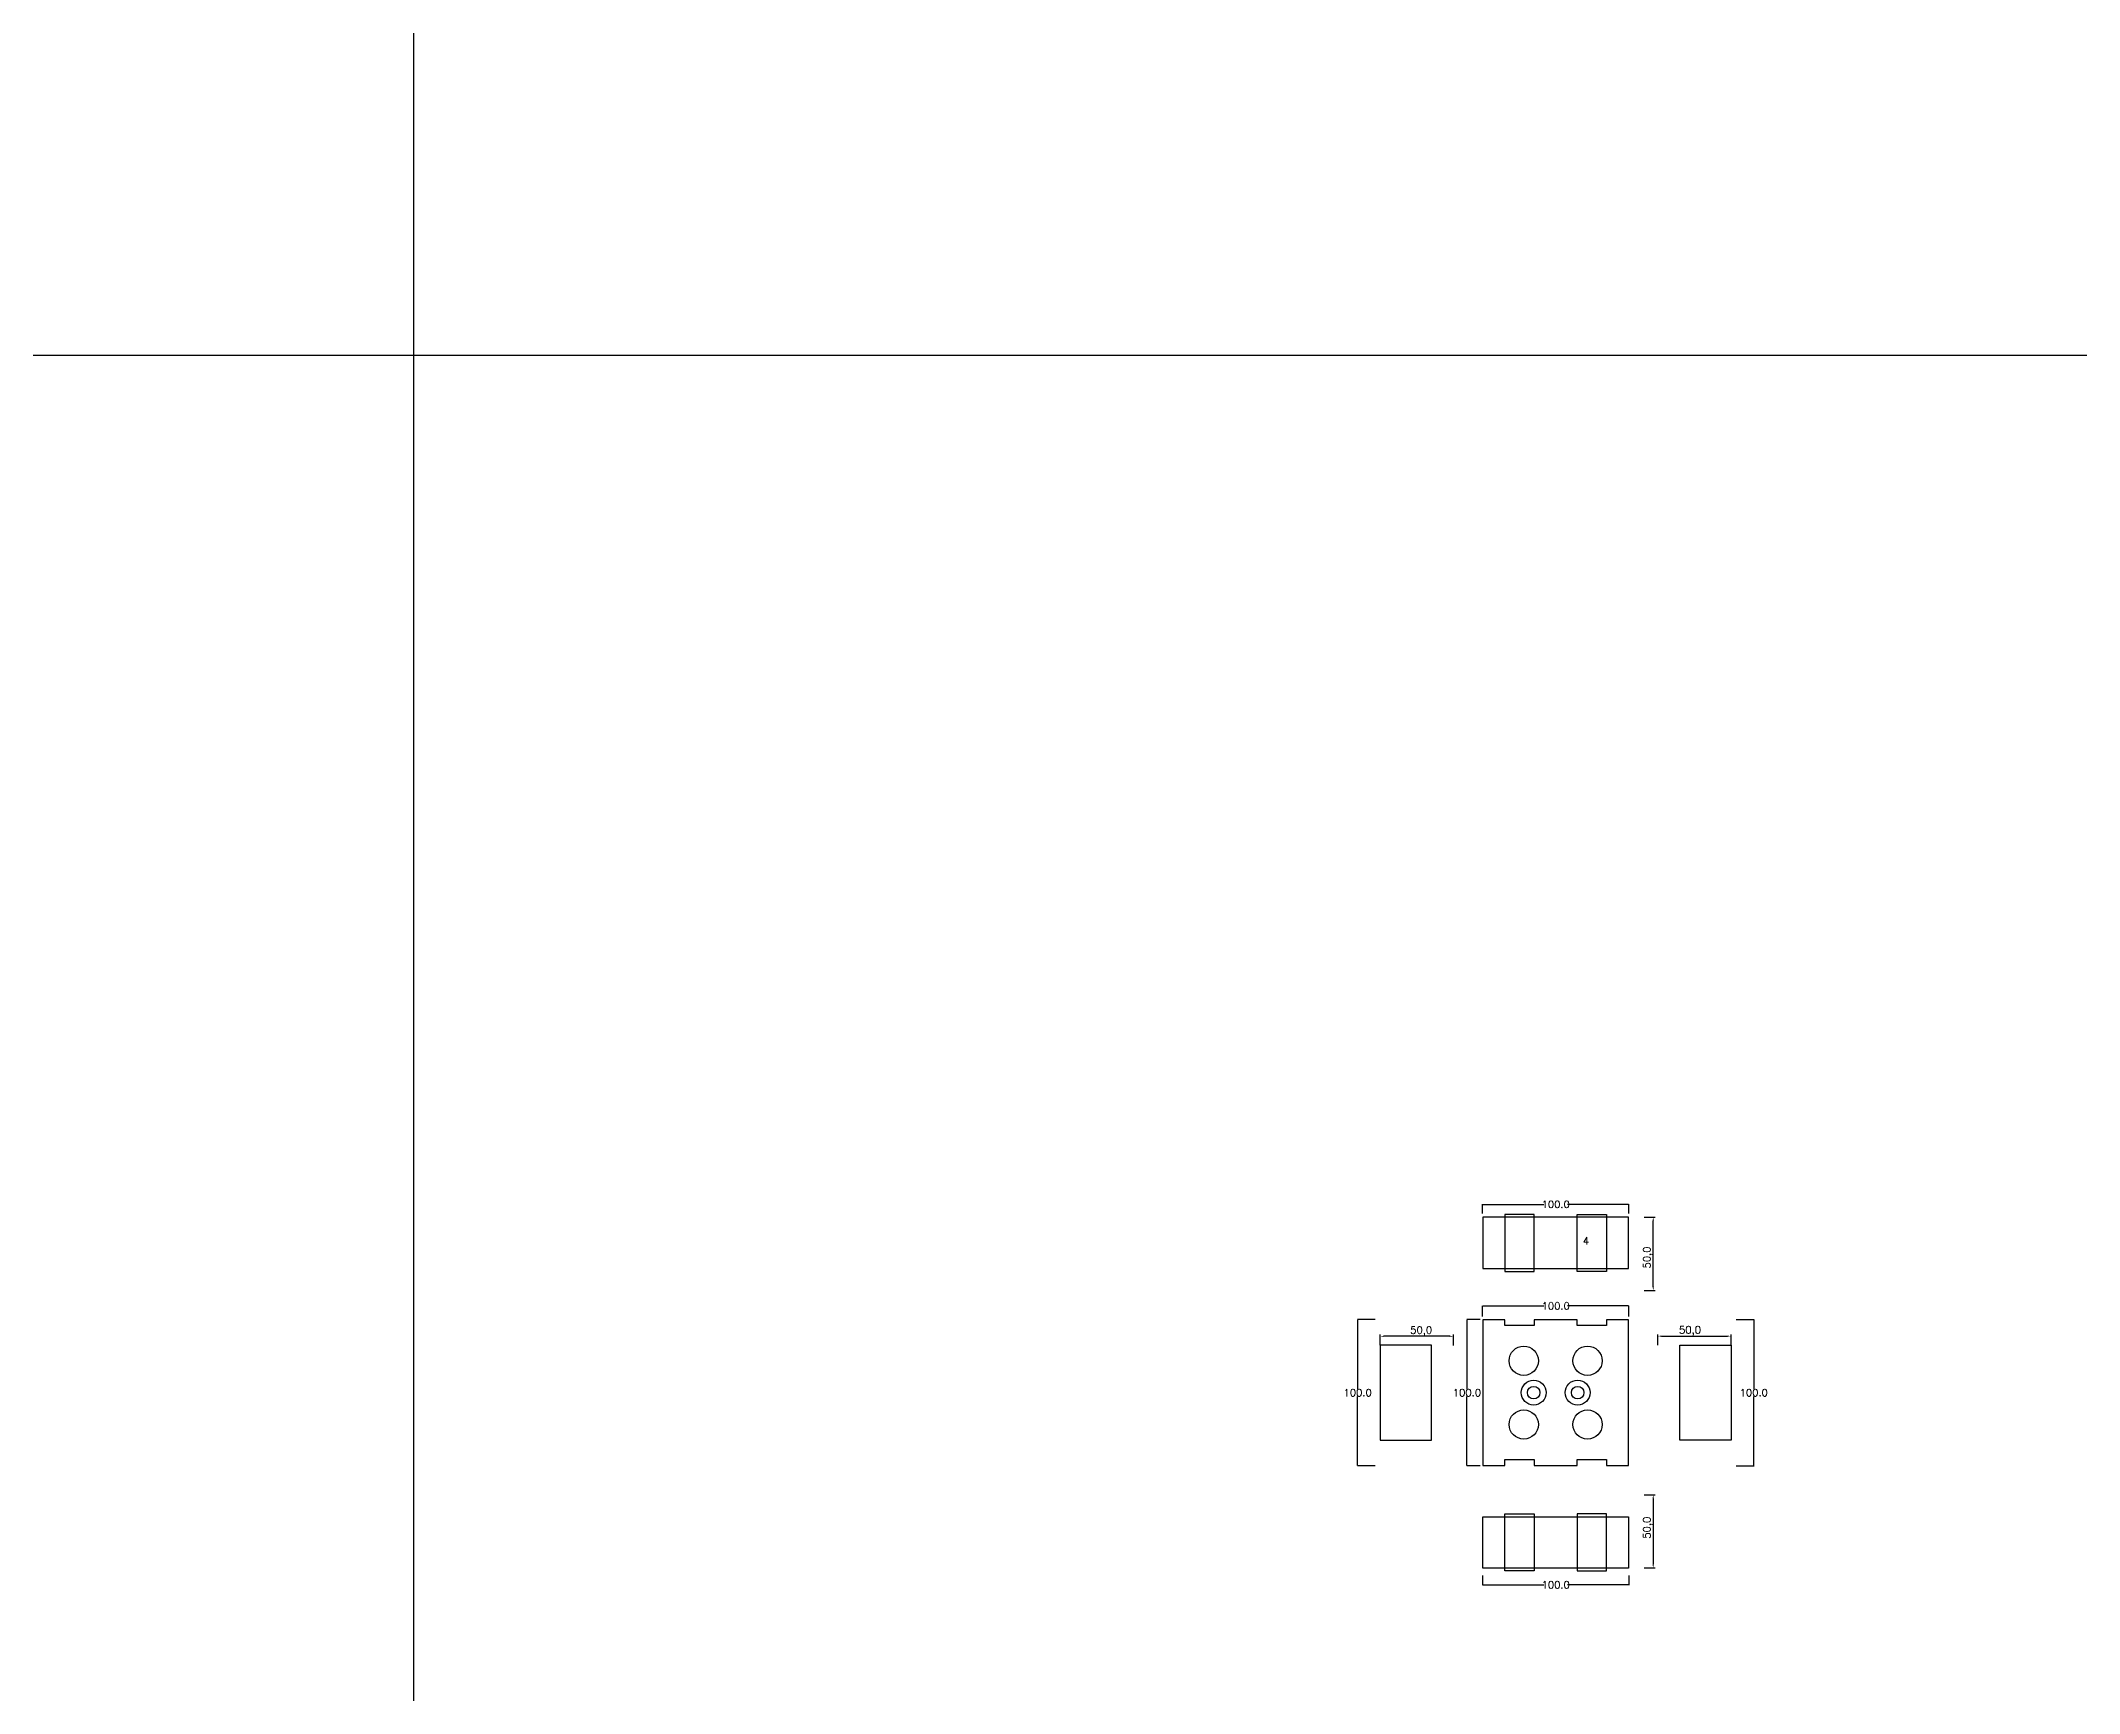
# Model space of a CAD drawing. Header units: millimetres. Extents: x -25 to 19775, y 172 to 9172.
# Drawn here: x 3021 to 4412, y 4658 to 5787 of the extents above; entities that cross this region are included whole.
import ezdxf

# ---------------------------------------------------------------- set-up
doc = ezdxf.new("R2010")
doc.units = ezdxf.units.MM
for name, color, linetype in [('TEXT', 7, 'Continuous'), ('볼트 구멍', 7, 'Continuous'), ('치구', 7, 'Continuous'), ('치수', 7, 'Continuous')]:
    doc.layers.add(name, color=color, linetype=linetype)
doc.styles.get("Standard").update_dxf_attribs({"font": 'txt.shx', "bigfont": 'whgtxt.shx'})
doc.dimstyles.new('ISO-25', dxfattribs={"dimtxt": 2.5, "dimasz": 2.5, "dimexe": 1.25, "dimexo": 0.625, "dimtad": 1, "dimtxsty": 'Standard', "dimcen": 2.5, "dimadec": 0, "dimazin": 0, "dimtfac": 1, "dimtmove": 0, "dimatfit": 3, "dimfxl": 0, "dimarcsym": 0})
doc.dimstyles.get("Standard").update_dxf_attribs({"dimtxt": 7, "dimasz": 0.18, "dimexe": 0.18, "dimexo": 0.0625, "dimgap": 0.09, "dimtad": 0, "dimtih": 1, "dimtoh": 1, "dimdec": 1, "dimzin": 0, "dimdsep": 46, "dimtxsty": 'Standard', "dimcen": 0.09, "dimadec": 0, "dimazin": 0, "dimtfac": 1, "dimtdec": 1, "dimtofl": 0, "dimtmove": 0, "dimatfit": 3, "dimfxl": 0, "dimtolj": 1, "dimtzin": 0, "dimarcsym": 0})

# ---------------------------------------------------------------- blocks, each defined once
blk = doc.blocks.new('*D232')
at = {"layer": 'Defpoints', "color": 0}
for p in [(4003.6, 4913.7), (3994.5, 4813.7), (4003.6, 4813.7)]:
    blk.add_point(p, dxfattribs=at)
at = {"layer": '치수', "color": 0, "lineweight": -2}
for p, q in [((4003.6, 4913.7), (3994.4, 4913.7)), ((3994.5, 4913.5), (3994.5, 4866.3)), ((3994.5, 4813.9), (3994.5, 4861.1)), ((4003.6, 4813.7), (3994.4, 4813.7))]:
    blk.add_line(p, q, dxfattribs=at)
at = {"layer": '치수', "color": 0}
for points in [[(3994.5, 4913.5), (3994.6, 4913.5), (3994.5, 4913.7)], [(3994.5, 4813.9), (3994.6, 4813.9), (3994.5, 4813.7)]]:
    blk.add_solid(points, dxfattribs=at)
at = {"layer": '치수', "color": 0, "insert": (3994.5, 4863.7), "char_height": 5, "attachment_point": 5}
blk.add_mtext('\\A1;100.0', dxfattribs=at)
blk = doc.blocks.new('*D233')
at = {"layer": 'Defpoints', "color": 0}
for p in [(3935.3, 4902.2), (3935.3, 4895.5), (3985.3, 4895.4)]:
    blk.add_point(p, dxfattribs=at)
at = {"layer": '치수', "color": 0, "lineweight": -2}
for p, q in [((3935.3, 4896.1), (3935.3, 4903.4)), ((3982.8, 4902.2), (3937.8, 4902.2)), ((3985.3, 4896), (3985.3, 4903.4))]:
    blk.add_line(p, q, dxfattribs=at)
at = {"layer": '치수', "color": 0}
for points in [[(3937.8, 4902.6), (3937.8, 4901.8), (3935.3, 4902.2)], [(3982.8, 4902.6), (3982.8, 4901.8), (3985.3, 4902.2)]]:
    blk.add_solid(points, dxfattribs=at)
at = {"layer": '치수', "color": 0, "insert": (3963.3, 4905.7), "char_height": 5, "attachment_point": 5}
blk.add_mtext('50,0', dxfattribs=at)
blk = doc.blocks.new('*D234')
at = {"layer": 'Defpoints', "color": 0}
for p in [(3931.9, 4913.7), (3919.9, 4813.7), (3931.9, 4813.7)]:
    blk.add_point(p, dxfattribs=at)
at = {"layer": '치수', "color": 0, "lineweight": -2}
for p, q in [((3931.9, 4913.7), (3919.7, 4913.7)), ((3919.9, 4913.5), (3919.9, 4866.3)), ((3919.9, 4813.9), (3919.9, 4861.1)), ((3931.9, 4813.7), (3919.7, 4813.7))]:
    blk.add_line(p, q, dxfattribs=at)
at = {"layer": '치수', "color": 0}
for points in [[(3919.8, 4913.5), (3919.9, 4913.5), (3919.9, 4913.7)], [(3919.8, 4813.9), (3919.9, 4813.9), (3919.9, 4813.7)]]:
    blk.add_solid(points, dxfattribs=at)
at = {"layer": '치수', "color": 0, "insert": (3919.9, 4863.7), "char_height": 5, "attachment_point": 5}
blk.add_mtext('\\A1;100.0', dxfattribs=at)
blk = doc.blocks.new('*D235')
at = {"layer": 'Defpoints', "color": 0}
for p in [(4114.8, 4983.5), (4121.7, 4983.5), (4114.8, 4933.5)]:
    blk.add_point(p, dxfattribs=at)
at = {"layer": '치수', "color": 0, "lineweight": -2}
for p, q in [((4115.4, 4983.5), (4122.9, 4983.5)), ((4121.7, 4936), (4121.7, 4981)), ((4115.4, 4933.5), (4122.9, 4933.5))]:
    blk.add_line(p, q, dxfattribs=at)
at = {"layer": '치수', "color": 0}
for points in [[(4121.2, 4981), (4122.1, 4981), (4121.7, 4983.5)], [(4121.2, 4936), (4122.1, 4936), (4121.7, 4933.5)]]:
    blk.add_solid(points, dxfattribs=at)
at = {"layer": '치수', "color": 0, "insert": (4118.1, 4956), "char_height": 5, "attachment_point": 5, "rotation": 90}
blk.add_mtext('50,0', dxfattribs=at)
blk = doc.blocks.new('*D237')
at = {"layer": 'Defpoints', "color": 0}
for p in [(4005.1, 4915.5), (4105.1, 4922.9), (4105.1, 4915.5)]:
    blk.add_point(p, dxfattribs=at)
at = {"layer": '치수', "color": 0, "lineweight": -2}
for p, q in [((4005.1, 4915.6), (4005.1, 4923.1)), ((4005.3, 4922.9), (4047.1, 4922.9)), ((4104.9, 4922.9), (4063.1, 4922.9)), ((4105.1, 4915.6), (4105.1, 4923.1))]:
    blk.add_line(p, q, dxfattribs=at)
at = {"layer": '치수', "color": 0}
for points in [[(4005.3, 4923), (4005.3, 4922.9), (4005.1, 4922.9)], [(4104.9, 4923), (4104.9, 4922.9), (4105.1, 4922.9)]]:
    blk.add_solid(points, dxfattribs=at)
at = {"layer": '치수', "color": 0, "insert": (4055.1, 4922.9), "char_height": 5, "attachment_point": 5}
blk.add_mtext('\\A1;100.0', dxfattribs=at)
blk = doc.blocks.new('*D238')
at = {"layer": 'Defpoints', "color": 0}
for p in [(4005.1, 4985.9), (4105.1, 4992.3), (4105.1, 4985.9)]:
    blk.add_point(p, dxfattribs=at)
at = {"layer": '치수', "color": 0, "lineweight": -2}
for p, q in [((4005.1, 4986), (4005.1, 4992.5)), ((4005.3, 4992.3), (4047.1, 4992.3)), ((4104.9, 4992.3), (4063.1, 4992.3)), ((4105.1, 4986), (4105.1, 4992.5))]:
    blk.add_line(p, q, dxfattribs=at)
at = {"layer": '치수', "color": 0}
for points in [[(4005.3, 4992.3), (4005.3, 4992.3), (4005.1, 4992.3)], [(4104.9, 4992.3), (4104.9, 4992.3), (4105.1, 4992.3)]]:
    blk.add_solid(points, dxfattribs=at)
at = {"layer": '치수', "color": 0, "insert": (4055.1, 4992.3), "char_height": 5, "attachment_point": 5}
blk.add_mtext('\\A1;100.0', dxfattribs=at)
blk = doc.blocks.new('*D239')
at = {"layer": 'Defpoints', "color": 0}
for p in [(4174.8, 4902.3), (4124.8, 4895.5), (4174.8, 4895.5)]:
    blk.add_point(p, dxfattribs=at)
at = {"layer": '치수', "color": 0, "lineweight": -2}
for p, q in [((4124.8, 4896.1), (4124.8, 4903.5)), ((4127.3, 4902.3), (4172.3, 4902.3)), ((4174.8, 4896.1), (4174.8, 4903.5))]:
    blk.add_line(p, q, dxfattribs=at)
at = {"layer": '치수', "color": 0}
for points in [[(4127.3, 4902.7), (4127.3, 4901.9), (4124.8, 4902.3)], [(4172.3, 4902.7), (4172.3, 4901.9), (4174.8, 4902.3)]]:
    blk.add_solid(points, dxfattribs=at)
at = {"layer": '치수', "color": 0, "insert": (4146.8, 4905.8), "char_height": 5, "attachment_point": 5}
blk.add_mtext('50,0', dxfattribs=at)
blk = doc.blocks.new('*D240')
at = {"layer": 'Defpoints', "color": 0}
for p in [(4114.8, 4794), (4114.8, 4744), (4121.7, 4744)]:
    blk.add_point(p, dxfattribs=at)
at = {"layer": '치수', "color": 0, "lineweight": -2}
for p, q in [((4115.4, 4794), (4122.9, 4794)), ((4121.7, 4791.5), (4121.7, 4746.5)), ((4115.4, 4744), (4122.9, 4744))]:
    blk.add_line(p, q, dxfattribs=at)
at = {"layer": '치수', "color": 0}
for points in [[(4121.2, 4791.5), (4122.1, 4791.5), (4121.7, 4794)], [(4121.2, 4746.5), (4122.1, 4746.5), (4121.7, 4744)]]:
    blk.add_solid(points, dxfattribs=at)
at = {"layer": '치수', "color": 0, "insert": (4118.1, 4771.5), "char_height": 5, "attachment_point": 5, "rotation": 90}
blk.add_mtext('50,0', dxfattribs=at)
blk = doc.blocks.new('*D241')
at = {"layer": 'Defpoints', "color": 0}
for p in [(4005.1, 4738.9), (4105.1, 4738.9), (4105.1, 4732.5)]:
    blk.add_point(p, dxfattribs=at)
at = {"layer": '치수', "color": 0, "lineweight": -2}
for p, q in [((4005.1, 4738.8), (4005.1, 4732.3)), ((4005.3, 4732.5), (4047.1, 4732.5)), ((4104.9, 4732.5), (4063.1, 4732.5)), ((4105.1, 4738.8), (4105.1, 4732.3))]:
    blk.add_line(p, q, dxfattribs=at)
at = {"layer": '치수', "color": 0}
for points in [[(4005.3, 4732.5), (4005.3, 4732.4), (4005.1, 4732.5)], [(4104.9, 4732.5), (4104.9, 4732.4), (4105.1, 4732.5)]]:
    blk.add_solid(points, dxfattribs=at)
at = {"layer": '치수', "color": 0, "insert": (4055.1, 4732.5), "char_height": 5, "attachment_point": 5}
blk.add_mtext('\\A1;100.0', dxfattribs=at)
blk = doc.blocks.new('*D242')
at = {"layer": 'Defpoints', "color": 0}
for p in [(4178.2, 4913.7), (4178.2, 4813.7), (4190.3, 4813.7)]:
    blk.add_point(p, dxfattribs=at)
at = {"layer": '치수', "color": 0, "lineweight": -2}
for p, q in [((4178.3, 4913.7), (4190.5, 4913.7)), ((4190.3, 4913.5), (4190.3, 4866.3)), ((4190.3, 4813.9), (4190.3, 4861.1)), ((4178.3, 4813.7), (4190.5, 4813.7))]:
    blk.add_line(p, q, dxfattribs=at)
at = {"layer": '치수', "color": 0}
for points in [[(4190.3, 4913.5), (4190.3, 4913.5), (4190.3, 4913.7)], [(4190.3, 4813.9), (4190.3, 4813.9), (4190.3, 4813.7)]]:
    blk.add_solid(points, dxfattribs=at)
at = {"layer": '치수', "color": 0, "insert": (4190.3, 4863.7), "char_height": 5, "attachment_point": 5}
blk.add_mtext('\\A1;100.0', dxfattribs=at)

msp = doc.modelspace()

# ---------------------------------------------------------------- linework, layer by layer
at = {"layer": 'TEXT', "color": 6}
for p, q in [((3275.462, 9171.825), (3275.462, 171.825)), ((19775.462, 5571.825), (-24.538, 5571.825))]:
    msp.add_line(p, q, dxfattribs=at)
at = {"layer": '볼트 구멍', "color": 2}
for centre in [(4040.073, 4863.722), (4070.073, 4863.722)]:
    msp.add_circle(centre, 8.5, dxfattribs=at)
at = {"layer": '볼트 구멍', "color": 3}
for centre in [(4040.073, 4863.722), (4070.073, 4863.722)]:
    msp.add_circle(centre, 4.25, dxfattribs=at)
at = {"layer": '치구'}
for points in [[(4005.323, 4948.472), (4104.823, 4948.472), (4104.823, 4983.472), (4005.323, 4983.472)], [(4005.323, 4813.972), (4020.323, 4813.972), (4020.323, 4817.972), (4040.323, 4817.972), (4040.323, 4813.972), (4069.823, 4813.972), (4069.823, 4817.972), (4089.823, 4817.972), (4089.823, 4813.972), (4104.823, 4813.972), (4104.823, 4913.472), (4089.823, 4913.472), (4089.823, 4909.472), (4069.823, 4909.472), (4069.823, 4913.472), (4040.323, 4913.472), (4040.323, 4909.472), (4020.323, 4909.472), (4020.323, 4913.472), (4005.323, 4913.472)], [(3970.323, 4896.072), (3935.323, 4896.072), (3935.323, 4831.372), (3970.323, 4831.372)], [(4139.823, 4896.072), (4174.823, 4896.072), (4174.823, 4831.372), (4139.823, 4831.372)], [(4005.323, 4778.972), (4104.823, 4778.972), (4104.823, 4743.972), (4005.323, 4743.972)]]:
    msp.add_lwpolyline(points, close=True, dxfattribs=at)
at = {"layer": '치구', "color": 1}
for points in [[(4020.323, 4946.472), (4040.323, 4946.472), (4040.323, 4985.469), (4020.323, 4985.469)], [(4089.823, 4946.472), (4069.823, 4946.472), (4069.823, 4985.469), (4089.823, 4985.469)], [(4020.323, 4780.972), (4040.323, 4780.972), (4040.323, 4741.974), (4020.323, 4741.974)], [(4089.823, 4780.972), (4069.823, 4780.972), (4069.823, 4741.974), (4089.823, 4741.974)]]:
    msp.add_lwpolyline(points, close=True, dxfattribs=at)
at = {"layer": '치구', "color": 0}
for centre in [(4033.323, 4885.472), (4076.823, 4885.472), (4033.323, 4841.972), (4076.823, 4841.972)]:
    msp.add_circle(centre, 10, dxfattribs=at)

# ---------------------------------------------------------------- texts
at = {"layer": 'TEXT', "color": 1}
msp.add_text('4', height=5, dxfattribs=at).set_placement((4073.635, 4964.773))

# ---------------------------------------------------------------- dimensions: what is measured, and where the dimension line sits
at = {"layer": '치수', "color": 4}
for base, p1, p2, dimstyle, override, picture, middle in [((4105.073, 4992.294), (4005.073, 4985.896), (4105.073, 4985.896), 'Standard', {"dimtxt": 5}, '*D238', (4055.073, 4992.294)), ((4174.823, 4902.299), (4124.823, 4895.522), (4174.823, 4895.522), 'ISO-25', {"dimtxt": 5, "dimdec": 1, "dimzin": 0, "dimtdec": 1}, '*D239', (4146.823, 4902.299)), ((4105.073, 4732.461), (4005.073, 4738.858), (4105.073, 4738.858), 'Standard', {"dimtxt": 5}, '*D241', (4055.073, 4732.461))]:
    dim = msp.add_linear_dim(base=base, p1=p1, p2=p2, dimstyle=dimstyle, override=override, dxfattribs=at)
    dim.commit()
    dim.dimension.update_dxf_attribs({"geometry": picture, "text_midpoint": middle, "dimtype": 160})
for base, p1, p2, angle, picture, middle in [((4121.651, 4983.472), (4114.753, 4933.472), (4114.753, 4983.472), 90, '*D235', (4121.651, 4955.972)), ((3935.323, 4902.199), (3985.323, 4895.422), (3935.323, 4895.522), 180, '*D233', (3963.323, 4902.199)), ((4121.651, 4743.972), (4114.753, 4793.972), (4114.753, 4743.972), 270, '*D240', (4121.651, 4771.472))]:
    dim = msp.add_linear_dim(base=base, p1=p1, p2=p2, angle=angle, dimstyle='ISO-25', override={"dimtxt": 5, "dimdec": 1, "dimzin": 0, "dimtdec": 1}, dxfattribs=at)
    dim.commit()
    dim.dimension.update_dxf_attribs({"geometry": picture, "text_midpoint": middle, "dimtype": 160})
dim = msp.add_linear_dim(base=(4105.073, 4922.944), p1=(4005.073, 4915.546), p2=(4105.073, 4915.546), dimstyle='Standard', override={"dimtxt": 5}, dxfattribs=at)
dim.commit()
dim.dimension.update_dxf_attribs({"geometry": '*D237', "text_midpoint": (4055.073, 4922.944)})
for base, p1, p2, picture, middle in [((3919.856, 4813.722), (3931.925, 4913.722), (3931.925, 4813.722), '*D234', (3919.856, 4863.722)), ((3994.544, 4813.722), (4003.613, 4913.722), (4003.613, 4813.722), '*D232', (3994.544, 4863.722)), ((4190.291, 4813.722), (4178.222, 4913.722), (4178.222, 4813.722), '*D242', (4190.291, 4863.722))]:
    dim = msp.add_linear_dim(base=base, p1=p1, p2=p2, angle=90, dimstyle='Standard', override={"dimtxt": 5}, dxfattribs=at)
    dim.commit()
    dim.dimension.update_dxf_attribs({"geometry": picture, "text_midpoint": middle})

doc.saveas('drawing.dxf')
